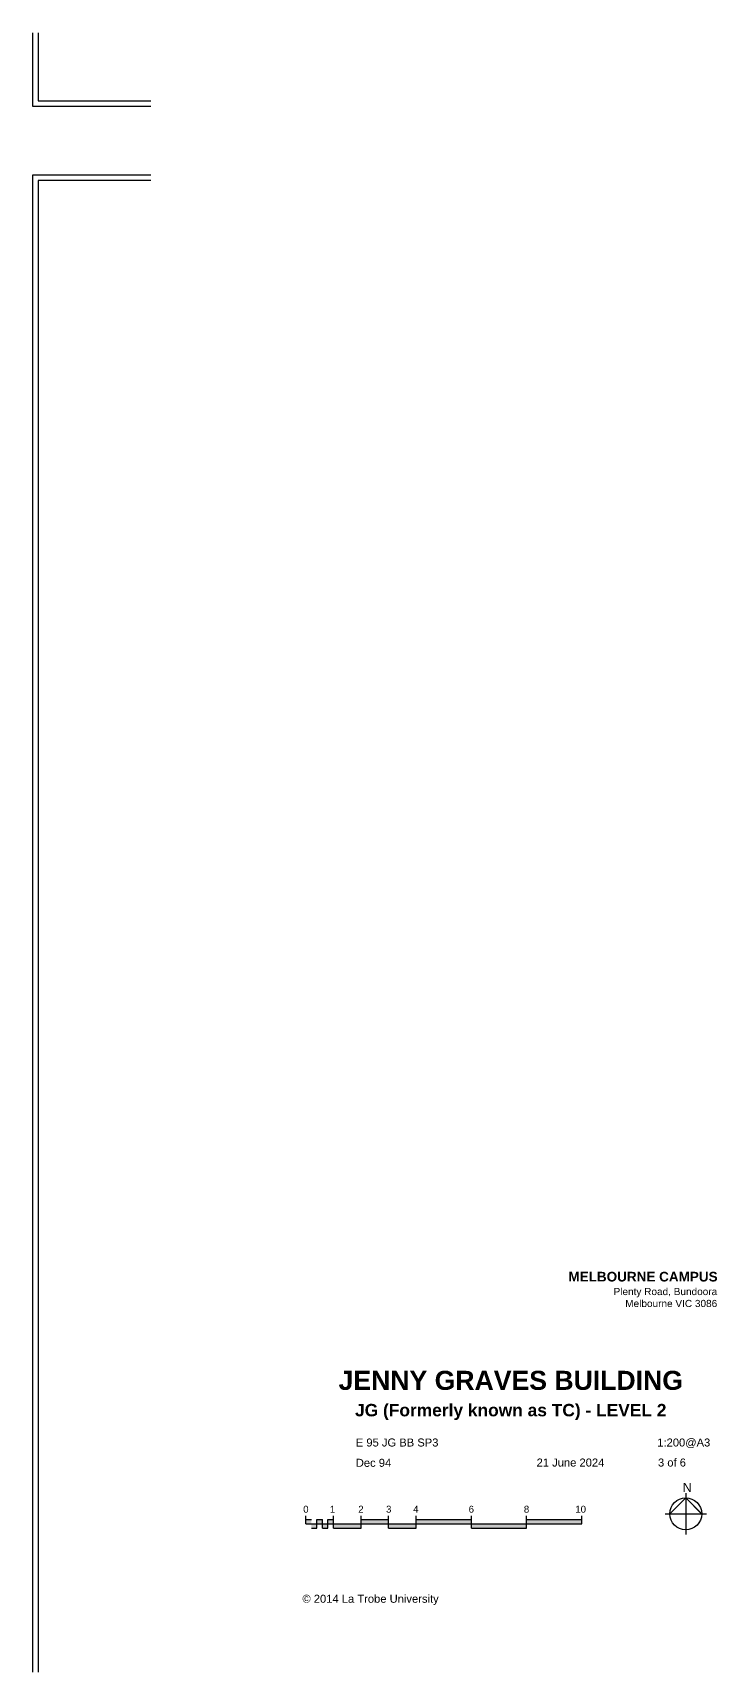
# Model space of a CAD drawing. Extents: x 6433 to 75181, y -2986 to 56414.
# Drawn here: x 50385 to 75181, y -2986 to 56414 of the extents above; entities that cross this region are included whole.
import ezdxf
from ezdxf.enums import TextEntityAlignment as Align

# ---------------------------------------------------------------- set-up
doc = ezdxf.new("R2010")
doc.units = 0
doc.header["$MEASUREMENT"] = 0
for name, color, linetype in [('A-Title Block', 1, 'CONTINUOUS'), ('A-Wall__Stud', 90, 'CONTINUOUS'), ('Title Block', 7, 'CONTINUOUS')]:
    doc.layers.add(name, color=color, linetype=linetype)
doc.styles.add('Arial', font='arial.ttf')
doc.styles.add('Arial Bold', font='arialbd.ttf')
doc.styles.add('ROMANT', font='ROMANS')

# ---------------------------------------------------------------- blocks, each defined once
blk = doc.blocks.new('Title Attribute- SK (Final)')
at = {"layer": 'Title Block', "style": 'Arial Bold', "flags": 4}
for tag, height, p in [('BUILDING_NAME', 693, (238537, -101407)), ('BUILDING_MODULE_&_LEVEL', 450, (238537, -102486))]:
    blk.add_attdef(tag, text='', height=height, dxfattribs=at).set_placement(p, align=Align.MIDDLE_CENTER)
at = {"layer": 'Title Block', "style": 'Arial', "flags": 4}
for tag, p in [('DRAWING.NO.', (232923, -103804)), ('1:200@A3', (243845, -103804)), ('M.Y', (232924, -104539)), ('DD.MM.YY', (239473, -104529)), ('SHEET_NO', (243871, -104529))]:
    blk.add_attdef(tag, p, '', height=290, dxfattribs=at)
at = {"layer": 'Title Block', "style": 'Arial'}
blk.add_attdef('COPYRIGHT', (230990, -109464), '', height=290, dxfattribs=at)
blk = doc.blocks.new('A$C567439FE')
at = {"layer": 'Title Block'}
h = blk.add_hatch(color=7, dxfattribs=at)
h.dxf.hatch_style = 1
h.paths.add_polyline_path([(98, 318), (98, 159), (301, 159), (301, 318)])
h.paths.add_polyline_path([(501, 159), (301, 159), (301, 0), (501, 0)])
h.paths.add_polyline_path([(701, 318), (501, 318), (501, 159), (701, 159)])
h.paths.add_polyline_path([(701, 159), (701, 0), (901, 0), (901, 159)])
h.paths.add_polyline_path([(1098, 159), (1098, 318), (901, 318), (901, 159)])
h.paths.add_polyline_path([(1098, 159), (1098, 0), (2098, 0), (2098, 159)])
h.paths.add_polyline_path([(3098, 159), (3098, 318), (2098, 318), (2098, 159)])
h.paths.add_polyline_path([(3098, 159), (3098, 0), (4098, 0), (4098, 159)])
h.paths.add_polyline_path([(6098, 159), (6098, 318), (4098, 318), (4098, 159)])
h.paths.add_polyline_path([(6098, 159), (6098, 0), (8098, 0), (8098, 159)])
h.paths.add_polyline_path([(10098, 159), (10098, 318), (8098, 318), (8098, 159)])
for p, q in [((98, 159), (98, 453)), ((98, 318), (301, 318)), ((301, 0), (501, 0)), ((501, 318), (701, 318)), ((501, 0), (501, 318)), ((701, 0), (701, 318)), ((701, 0), (901, 0)), ((901, 318), (1098, 318)), ((901, 0), (901, 318)), ((1098, 0), (1098, 453)), ((1098, 0), (2098, 0)), ((2098, 0), (2098, 453)), ((2098, 318), (3098, 318)), ((3098, 0), (3098, 453)), ((3098, 0), (4098, 0)), ((4098, 0), (4098, 453)), ((4098, 318), (6098, 318)), ((6098, 0), (6098, 453)), ((6098, 0), (8098, 0)), ((8098, 0), (8098, 453)), ((8098, 318), (10098, 318)), ((10098, 159), (10098, 453))]:
    blk.add_line(p, q, dxfattribs=at)
at = {"layer": 'Title Block', "color": 1}
blk.add_line((98, 159), (10098, 159), dxfattribs=at)
at = {"layer": 'Title Block', "char_height": 250, "width": 155.52, "attachment_point": 2, "style": 'ROMANT'}
for s, insert in [('{\\fArial|b0|i0|c0|p34;0}', (100, 813)), ('{\\fArial|b0|i0|c0|p34;1}', (1065, 813)), ('{\\fArial|b0|i0|c0|p34;2}', (2094, 813)), ('{\\fArial|b0|i0|c0|p34;3}', (3100, 813)), ('{\\fArial|b0|i0|c0|p34;4}', (4083, 813)), ('{\\fArial|b0|i0|c0|p34;6}', (6094, 813)), ('{\\fArial|b0|i0|c0|p34;8}', (8094, 813)), ('{\\fArial|b0|i0|c0|p34;10}', (10054, 813))]:
    blk.add_mtext(s, dxfattribs=dict(at, insert=insert))
blk = doc.blocks.new('A$C3E835662')
at = {"layer": 'Title Block', "color": 1}
for p, q in [((618, 0), (618, 1236)), ((0, 617), (1236, 617))]:
    blk.add_line(p, q, dxfattribs=at)
blk.add_circle((618, 618), 476, dxfattribs=at)

msp = doc.modelspace()

# ---------------------------------------------------------------- linework, layer by layer
at = {"layer": 'A-Wall__Stud'}
for p, q in [((50385, 53744), (50385, 56414)), ((50585, 56414), (50585, 53944)), ((54662, 53744), (50385, 53744)), ((50585, 53944), (54662, 53944)), ((50385, 51268), (54662, 51268)), ((50385, -2986), (50385, 51268)), ((54662, 51068), (50585, 51068)), ((50585, 51068), (50585, -2986))]:
    msp.add_line(p, q, dxfattribs=at)
at = {"layer": 'Title Block', "color": 7}
for p, q in [((73461, 2752), (74039, 3331)), ((74039, 3331), (74618, 2753)), ((74039, 3331), (74617, 2752))]:
    msp.add_line(p, q, dxfattribs=at)

# ---------------------------------------------------------------- block references
at = {"layer": 'Title Block'}
ref = msp.add_blockref('Title Attribute- SK (Final)', (-170836, 108995), dxfattribs=at)
ref.add_attrib('BUILDING_NAME', 'JENNY GRAVES BUILDING', dxfattribs={"height": 690, "style": 'Arial Bold'}).set_placement((67701, 7589), align=Align.MIDDLE_CENTER)
ref.add_attrib('BUILDING_MODULE_&_LEVEL', 'JG (Formerly known as TC) - LEVEL 2', dxfattribs={"height": 450, "style": 'Arial Bold'}).set_placement((67701, 6510), align=Align.MIDDLE_CENTER)
ref.add_attrib('DRAWING.NO.', 'E 95 JG BB SP3', (62086, 5192), dxfattribs={"height": 290, "style": 'Arial'})
ref.add_attrib('M.Y', 'Dec 94', (62087, 4456), dxfattribs={"height": 290, "style": 'Arial'})
ref.add_attrib('DD.MM.YY', '21 June 2024', (68637, 4466), dxfattribs={"height": 290, "style": 'Arial'})
ref.add_attrib('1:200@A3', '1:200@A3', (73009, 5192), dxfattribs={"height": 290, "style": 'Arial'})
ref.add_attrib('SHEET_NO', '3 of 6', (73035, 4466), dxfattribs={"height": 290, "style": 'Arial'})
ref.add_attrib('COPYRIGHT', '© 2014 La Trobe University', (60154, -469), dxfattribs={"height": 290, "style": 'Arial'})
msp.add_blockref('A$C567439FE', (60179, 2232), dxfattribs=at)
at = {"layer": 'Title Block', "xscale": 1.213625241645409, "yscale": 1.213625241645409, "zscale": 1.213625241645409, "rotation": 270}
msp.add_blockref('A$C3E835662', (73290, 3503), dxfattribs=at)

# ---------------------------------------------------------------- texts
at = {"layer": 'A-Title Block', "insert": (67674, 11521), "char_height": 500, "attachment_point": 1, "style": 'Arial'}
msp.add_mtext_dynamic_manual_height_columns('\\pi2116.43626;{\\fArial|b1|i0|c0|p34;\\H0.69999x;\\C7;MELBOURNE CAMPUS\\P\\pi3751.15766;\\fArial|b0|i0|c0|p34;\\H0.74287x;\\C251;\\c6513507;Plenty Road, Bundoora \\P\\pi4175.56549;Melbourne VIC 3086}', width=7463.53, gutter_width=10, heights=[0], dxfattribs=at)
at = {"layer": 'Title Block', "insert": (73928, 3875), "char_height": 328, "width": 3202.03, "attachment_point": 1, "style": 'Arial'}
msp.add_mtext('N', dxfattribs=at)

doc.saveas('drawing.dxf')
